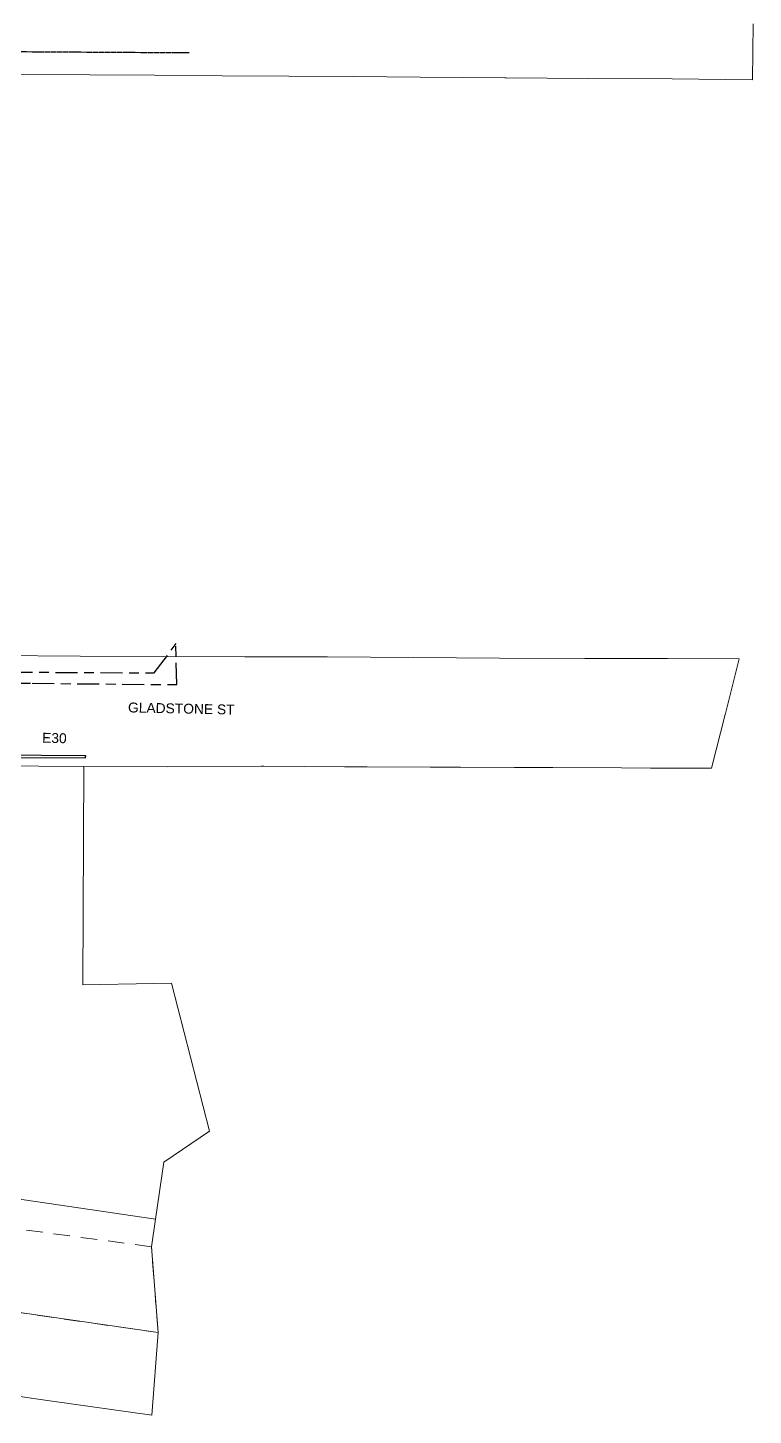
# Model space of a CAD drawing. Header units: metres. Extents: x 315403 to 316343, y 6257875 to 6258324.
# Drawn here: x 316210.4 to 316342.6, y 6257918.7 to 6258171.7 of the extents above; entities that cross this region are included whole.
import ezdxf

# ---------------------------------------------------------------- set-up
doc = ezdxf.new("R2010")
doc.units = ezdxf.units.M
for name, pattern in [('Cable Exist OH', [1, 1, 0]), ('Cable Exist UG', [8.2, 4, -1.2, 1.8, -1.2]), ('Dash', [5, 3, -2])]:
    doc.linetypes.add(name, pattern=pattern)
for name, color, linetype, lineweight in [('Cadastre Buildings_SP_EXT', 9, 'Continuous', 5), ('Cadastre Developer_SP_EXT', 9, 'Continuous', 5), ('Cadastre Land Parcels_SP_EXT', 9, 'Continuous', 5), ('Cadastre Roads_SP_EXT', 9, 'Continuous', 5)]:
    doc.layers.add(name, color=color, linetype=linetype, lineweight=lineweight)
for name, color, linetype in [('Duct_SP_EXT', 7, 'Continuous'), ('Mains_HV_EXT', 7, 'Continuous'), ('Mains_LV_EXT', 7, 'Continuous'), ('Mains_SL_EXT', 7, 'Continuous')]:
    doc.layers.add(name, color=color, linetype=linetype)
doc.styles.get("Standard").update_dxf_attribs({"font": 'arial.ttf'})

msp = doc.modelspace()

# ---------------------------------------------------------------- linework, layer by layer
at = {"layer": 'Cadastre Buildings_SP_EXT', "linetype": 'Continuous'}
for points in [[(316139.45, 6257967.1), (316156.44, 6257965.89), (316171.78, 6257964.77), (316179.78, 6257964.23), (316186.15, 6257963.79), (316185.82, 6257961.48), (316233.72, 6257954.47), (316235.24, 6257964.83), (316243.56, 6257970.5), (316236.62, 6257997.45), (316220.47, 6257997.18), (316220.63, 6258037), (316204.17, 6258037.08), (316188.43, 6258037.13), (316179.8, 6258037.18), (316179.65, 6258000.6), (316166.77, 6258000.65), (316166.75, 6257994.56), (316155.07, 6257994.61), (316141.18, 6257994.67), (316141.16, 6257988.57), (316139.5, 6257979.29), (316139.45, 6257967.1)], [(316182.88, 6257941.19), (316234.16, 6257933.77), (316232.98, 6257949.41), (316233.72, 6257954.47), (316185.82, 6257961.48), (316182.88, 6257941.19)]]:
    msp.add_lwpolyline(points, close=True, dxfattribs=at)
at = {"layer": 'Cadastre Developer_SP_EXT', "linetype": 'Dash'}
msp.add_lwpolyline([(316232.98, 6257949.41), (316204.88, 6257953.19), (316204.84, 6257962.55), (316186.15, 6257963.79), (316182.88, 6257941.19), (316207.18, 6257937.68), (316234.17, 6257933.77), (316232.98, 6257949.41)], close=True, dxfattribs=at)
at = {"layer": 'Cadastre Land Parcels_SP_EXT', "linetype": 'Continuous'}
msp.add_lwpolyline([(316234.16, 6257933.77), (316182.88, 6257941.19), (316181.39, 6257926.03), (316198.37, 6257923.63), (316214.91, 6257921.29), (316233.02, 6257918.71), (316234.16, 6257933.77)], close=True, dxfattribs=at)
at = {"layer": 'Cadastre Roads_SP_EXT', "linetype": 'Continuous'}
for points in [[(316101.44, 6258172.86), (316102.22, 6258162.95), (316105.69, 6258163.86), (316140.5, 6258163.63), (316159.74, 6258163.49), (316175.15, 6258163.38), (316191.11, 6258163.27), (316206.41, 6258163.16), (316221.74, 6258163.06), (316233.55, 6258162.98), (316245.85, 6258162.9), (316258.02, 6258162.83), (316269.78, 6258162.75), (316281.9, 6258162.64), (316297.36, 6258162.53), (316297.56, 6258162.52), (316312.51, 6258162.43), (316312.52, 6258162.42), (316327.81, 6258162.31), (316327.83, 6258162.31), (316342.45, 6258162.18), (316342.58, 6258172.35)], [(316204.17, 6258037.08), (316220.63, 6258037), (316235.88, 6258036.94), (316252.96, 6258037.01), (316253.45, 6258037.01), (316268.13, 6258036.94), (316272.27, 6258036.93), (316283.72, 6258036.88), (316289.28, 6258036.85), (316299.11, 6258036.79), (316306.08, 6258036.78), (316318.61, 6258036.73), (316323.87, 6258036.7), (316335.01, 6258036.65), (316337.48, 6258046.45), (316337.52, 6258046.62), (316340.03, 6258056.58), (316326.94, 6258056.67), (316311.88, 6258056.65), (316296.37, 6258056.72), (316280.68, 6258056.85), (316265.03, 6258056.94), (316249.97, 6258056.95), (316235.17, 6258057), (316220.01, 6258057.1), (316204.45, 6258057.2)]]:
    msp.add_lwpolyline(points, dxfattribs=at)
at = {"layer": 'Duct_SP_EXT'}
for p, q in [((316204.4, 6258039.08), (316220.93, 6258039.01)), ((316204.4, 6258038.6), (316220.93, 6258038.53)), ((316220.93, 6258039.01), (316220.93, 6258038.77)), ((316220.93, 6258038.53), (316220.93, 6258038.77))]:
    msp.add_line(p, q, dxfattribs=at)
at = {"layer": 'Mains_HV_EXT', "linetype": 'Cable Exist UG'}
for points in [[(316084.8, 6258106.28), (316084.84, 6258092.33), (316084.55, 6258086.41), (316084.3, 6258057.88), (316084.29, 6258054.86), (316233.46, 6258054.04), (316237.47, 6258059.39)], [(315928.83, 6258061.94), (315932.04, 6258055.87), (315932.04, 6258055.87), (315960.15, 6258055.7), (315960.15, 6258055.7), (315979.27, 6258055.57), (316038.75, 6258055.14), (316038.75, 6258055.14), (316078.35, 6258054.95), (316080.93, 6258052.79), (316080.93, 6258052.79), (316211.26, 6258052.14), (316211.26, 6258052.14), (316237.57, 6258051.9), (316237.4, 6258059.35)]]:
    msp.add_lwpolyline(points, dxfattribs=at)
at = {"layer": 'Mains_SL_EXT', "linetype": 'Cable Exist OH'}
msp.add_lwpolyline([(316239.82, 6258167.05), (316206.36, 6258167.26), (316167.1, 6258167.53)], dxfattribs=at)

# ---------------------------------------------------------------- texts
at = {"layer": 'Cadastre Roads_SP_EXT'}
msp.add_text('GLADSTONE ST', height=1.8, rotation=358.7808, dxfattribs=at).set_placement((316228.68, 6258046.85))
at = {"layer": 'Mains_LV_EXT'}
msp.add_text('E30', height=1.8, rotation=358.572, dxfattribs=at).set_placement((316213.03, 6258041.33))

doc.saveas('drawing.dxf')
